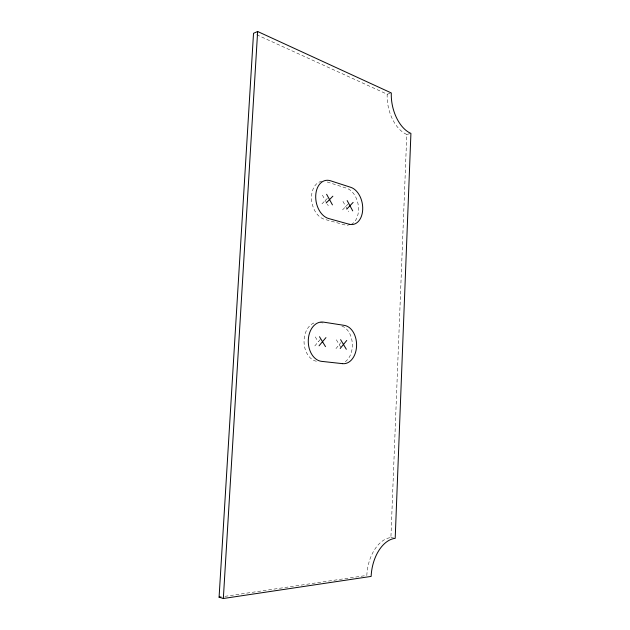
<?xml version="1.0" encoding="UTF-8"?>
<svg xmlns="http://www.w3.org/2000/svg" width="630" height="630" viewBox="0 0 630 630"><rect width="100%" height="100%" fill="white"/><g stroke="black" fill="none" stroke-linecap="round" stroke-linejoin="round"><path stroke-width="0.47" stroke-dasharray="3.15 2.36" d="M224.918 596.35L366.833 575.418A35.099 21.703 -80.8 0 1 390.907 537.563L406.783 134.45A32.532 19.435 76.9 0 1 387.182 94.216L255.307 34.114M335.947 348.611L340.869 342.618M314.811 345.933L321.135 338.46M342.555 209.892L348.933 203.207M321.977 203.86L327.348 198.411M387.182 94.216L390.49 93.209M406.783 134.45L410.917 133.387M320.197 322.529L323.04 322.969M390.907 537.563L394.333 538.185M327.206 181.999L346.618 188.228A18.924 12.742 79.8 0 1 358.297 205.514A18.924 12.742 79.8 0 1 351.453 224.264M315.26 336.9L318.268 341.838M336.365 339.791L341.137 347.799M322.41 195.15L327.009 203.443M327.419 204.199L328.254 205.703M342.956 201.395L348.54 211.648M321.859 181.29A19.412 13.356 78.9 0 0 311.551 199.482A19.412 13.356 78.9 0 0 324.403 219.279L344.886 224.934A18.924 12.742 79.8 0 0 348.272 225.233M341.854 326.041A19.136 13.325 88.1 0 1 352.241 342.633A19.136 13.325 88.1 0 1 345.075 361.88M316.378 361.266A19.609 13.994 88 0 1 304.038 341.94A19.609 13.994 88 0 1 315.591 322.481"/><path stroke-width="0.94" d="M219.082 597.208L253.52 33.303L257.646 31.5L391.317 92.957A32.673 19.412 76.9 0 0 410.917 133.387L395.191 538.343A35.264 21.688 -80.9 0 0 371.141 576.403L223.335 598.5L219.082 597.208L221.028 596.925M223.335 598.5L257.646 31.5M340.192 348.5L346.736 340.476M319.048 345.799L325.946 337.609M346.752 209.105L353.123 202.395M326.175 203.018L332.876 196.19M319.505 336.719L325.505 346.626M340.609 339.633L346.335 349.28M326.608 194.276L332.451 204.876M347.154 200.56L352.729 210.877M342.586 363.66L321.536 361.352A19.703 14.002 87.9 0 1 308.306 339.853A19.703 14.002 87.9 0 1 323.481 322.127L344.366 325.379A19.231 13.317 88.1 0 1 356.564 346.256A19.231 13.317 88.1 0 1 342.586 363.66M349.091 224.225L328.6 218.523A19.514 13.356 79 0 1 315.724 195.481A19.514 13.356 79 0 1 330.466 180.763L350.808 187.338A19.018 12.742 79.8 0 1 362.699 209.617A19.018 12.742 79.8 0 1 349.091 224.225"/></g></svg>
